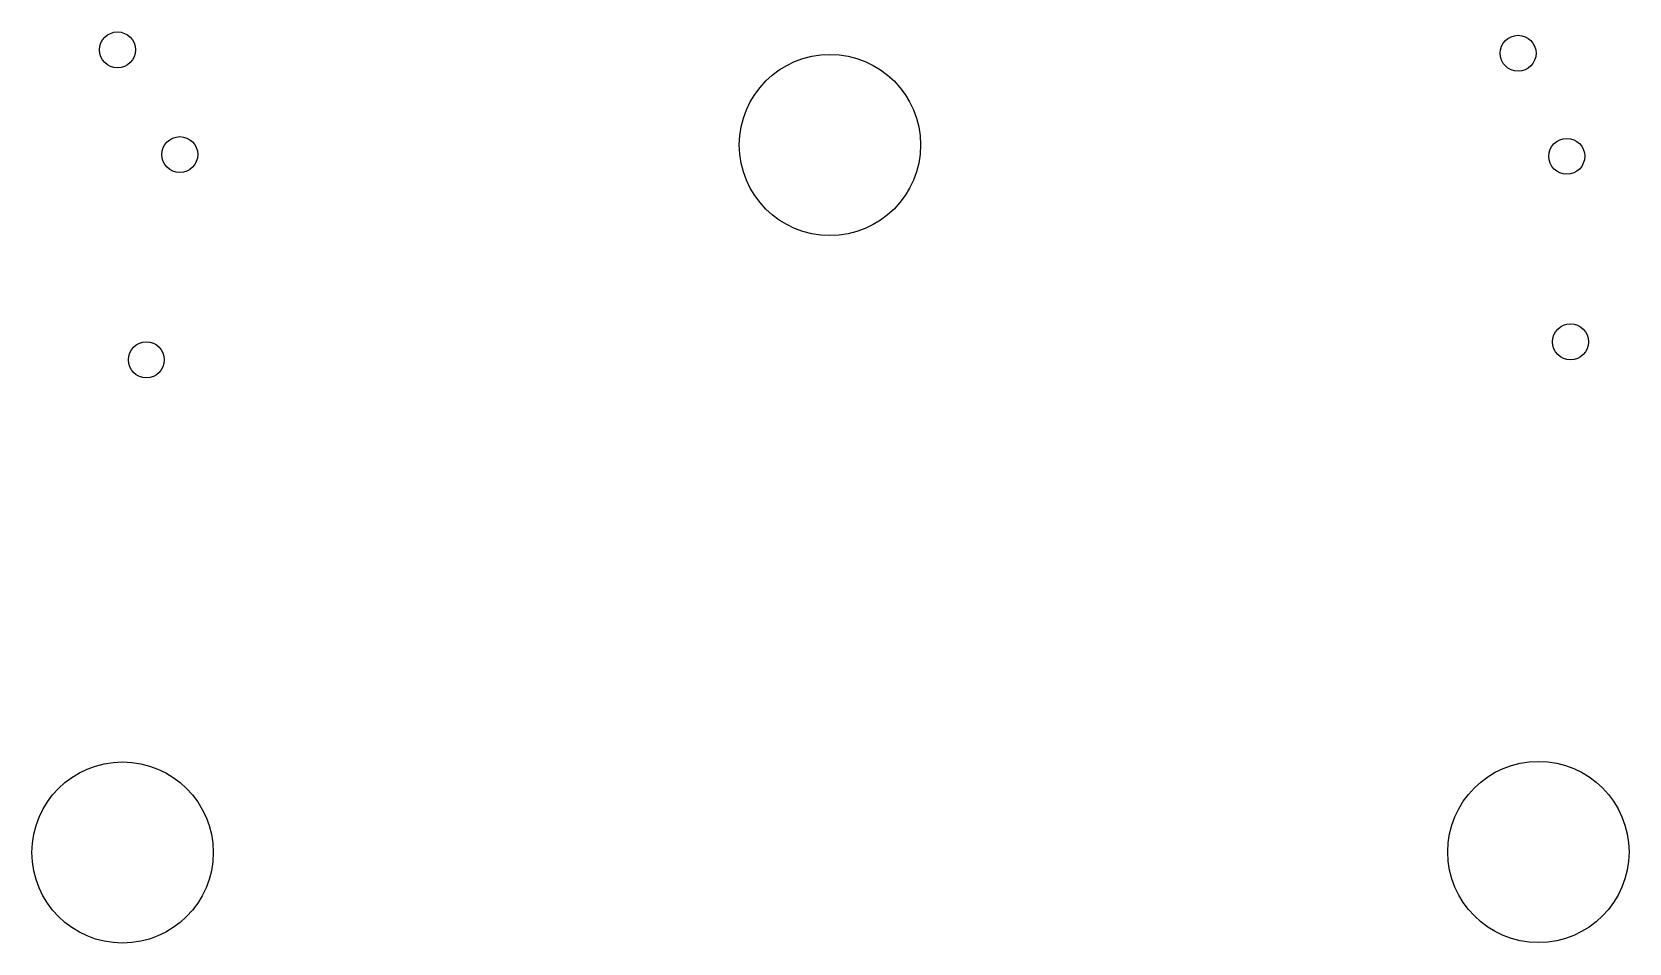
# Model space of a CAD drawing. Extents: x 0 to 360, y 0 to 260.
# Drawn here: x 66.38 to 94.58, y 134.82 to 150.92 of the extents above; entities that cross this region are included whole.
import ezdxf

# ---------------------------------------------------------------- set-up
doc = ezdxf.new("R2010")
doc.units = 0

msp = doc.modelspace()

# ---------------------------------------------------------------- linework, layer by layer
at = {"layer": 'WHITE'}
for centre, radius in [((67.89, 150.6), 0.3175), ((92.62, 150.54), 0.3175), ((80.47, 148.92), 1.6), ((68.99, 148.75), 0.3175), ((93.48, 148.72), 0.3175), ((93.5472, 145.443), 0.3175), ((68.3998, 145.124), 0.3175), ((67.98, 136.42), 1.6), ((92.98, 136.43), 1.6)]:
    msp.add_circle(centre, radius, dxfattribs=at)

doc.saveas('drawing.dxf')
